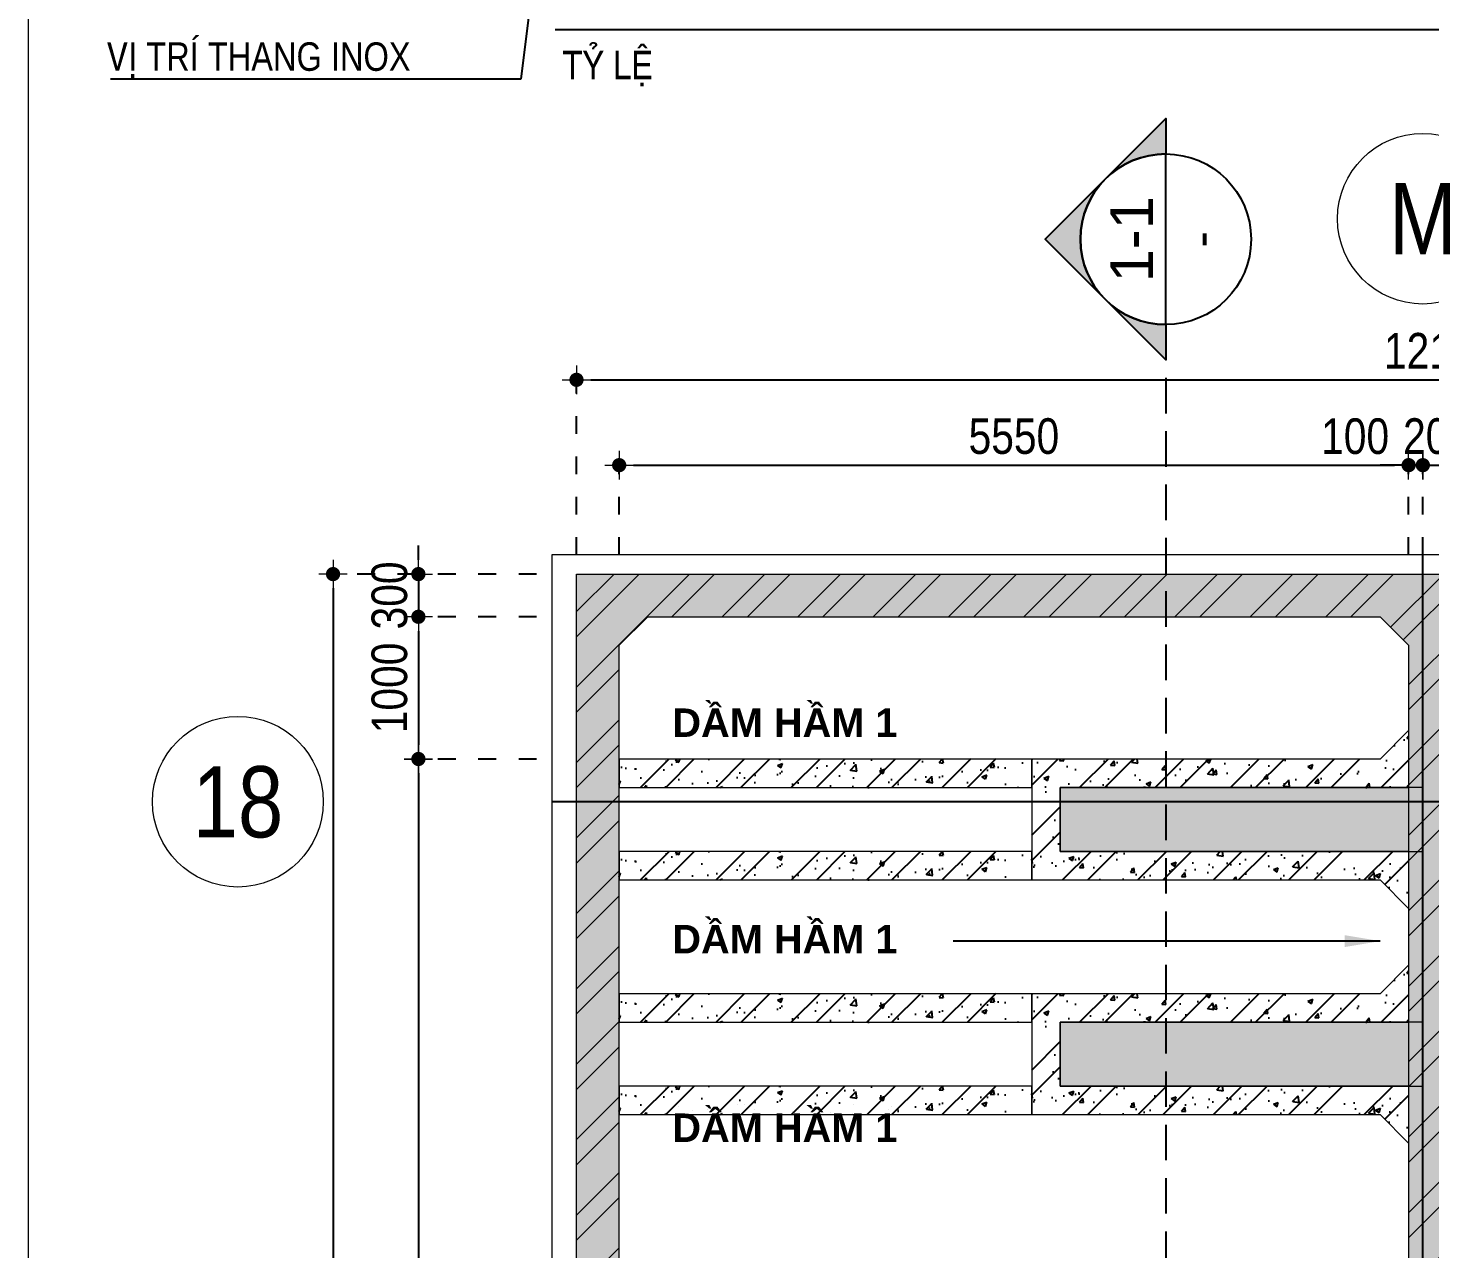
# Model space of a CAD drawing. Header units: millimetres. Extents: x -3021235 to -2791292, y 574414 to 656108.
# Drawn here: x -3021235 to -3011379, y 603729 to 612313 of the extents above; entities that cross this region are included whole.
import ezdxf
from ezdxf.enums import TextEntityAlignment as Align
from ezdxf.xclip import XClip

# ---------------------------------------------------------------- set-up
doc = ezdxf.new("R2010")
doc.units = ezdxf.units.MM
doc.header["$LTSCALE"] = 100
doc.header["$MEASUREMENT"] = 0
for name, pattern in [('A14-Chi Tiet Be Nuoc SH+PCCC$0$$0$HIDDEN', [0.375, 0.25, -0.125]), ('A8-Chi tiet ramp doc$0$Grid Level$0$Center101', [13, 10, -1, 1, -1]), ('CHG_XX_Luoi truc$0$MB_Luoi truc$0$Center101', [13, 10, -1, 1, -1]), ('HIDDEN5', [2.8375, 1.25, -1.5875])]:
    doc.linetypes.add(name, pattern=pattern)
doc.layers.get('0').update_dxf_attribs({"lineweight": 9})
doc.layers.get('Defpoints').update_dxf_attribs({"color": 254, "lineweight": 0})
for name, color, linetype, lineweight in [("'S_General_Dim_1", 1, 'Continuous', 18), ('CHG_XX_Cot_Ham 1$0$Ap0302_PC', 150, 'Continuous', 9), ('CHG_XX_Cot_Ham 1$0$Ap0302_PC @ 1', 150, 'Continuous', 9), ('CHG_XX_Cot_Ham 1$0$Ap0302_PC @ 150', 150, 'Continuous', 9), ('CHG_XX_Cot_Ham 1$0$Ap0311_H', 8, 'Continuous', 15), ('CHG_XX_Cot_Ham 1$0$NS-DuongBao', 3, 'Continuous', 18), ('CHG_XX_Cot_Ham 1$0$Start hatch', 8, 'Continuous', 25), ('CHG_XX_Cot_Ham 2$0$NS-Pier-H2', 150, 'Continuous', 13), ('CHG_XX_Damsan_Ham 1$0$DGIONG', 4, 'Continuous', 13), ('CHG_XX_Damsan_Ham 1$0$Start hatch', 8, 'Continuous', 25), ('CHG_XX_Damsan_Ham 1$0$Start net bao', 3, 'Continuous', 18), ('CHG_XX_Damsan_Ham 2$0$CHG_XX_Damsan_Ham 2$0$DBAO', 3, 'Continuous', 13), ('CHG_XX_Damsan_Ham 2$0$CHG_XX_Damsan_Ham 2$0$mach ngung thi cong', 6, 'Continuous', 13), ('CHG_XX_Damsan_Ham 2$0$HATCH', 154, 'Continuous', 9), ('S_Concrete_Cont_2 Normal', 2, 'Continuous', 13)]:
    doc.layers.add(name, color=color, linetype=linetype, lineweight=lineweight)
for name, color, linetype in [('A14-Chi Tiet Be Nuoc SH+PCCC$0$CHI TIET RAMP DOC$0$Title Line', 24, 'Continuous'), ('A14-Chi Tiet Be Nuoc SH+PCCC$0$CHI TIET RAMP DOC$0$Title Text', 1, 'Continuous'), ('A14-Chi Tiet Be Nuoc SH+PCCC$0$Ghi chu ban ve', 3, 'Continuous'), ('A14-Chi Tiet Be Nuoc SH+PCCC$0$Ky hieu Truc', 1, 'Continuous'), ('A8-Chi tiet ramp doc$0$Grid Level$0$Podium Grid Line', 251, 'A8-Chi tiet ramp doc$0$Grid Level$0$Center101'), ('CHG_XX_Cot_Ham 1$0$mb_cot tang 1-3$0$Concrete Line', 6, 'Continuous'), ('CHG_XX_Luoi truc$0$Grid', 34, 'Continuous'), ('CHG_XX_Luoi truc$0$Grid Line', 251, 'CHG_XX_Luoi truc$0$MB_Luoi truc$0$Center101')]:
    doc.layers.add(name, color=color, linetype=linetype)
doc.styles.add('A14-Chi Tiet Be Nuoc SH+PCCC$0$$0$Title Block Bold', font='VHELVEB_0.TTF')
doc.styles.add('A14-Chi Tiet Be Nuoc SH+PCCC$0$CHI TIET RAMP DOC$0$VNI-HelveC', font='VHELVCN_0.TTF')
doc.styles.add('A14-Chi Tiet Be Nuoc SH+PCCC$0$Grid Line 200$0$VNI-HelveCB', font='VHELVCB_0.TTF')
doc.styles.add('A14-Chi Tiet Be Nuoc SH+PCCC$0$VNI-HelveC', font='VHELVCN_0.TTF')
doc.styles.add('ARIAL', font='ARIALN.TTF')
doc.styles.add('ArialB', font='arialbd.ttf')
doc.styles.add('CHG_XX_Luoi truc$0$MB_Luoi truc$0$Grid A-F$0$VNI-HelveCB', font='VHELVCB_0.TTF')
doc.dimstyles.new('RHE_100', dxfattribs={"dimscale": 100, "dimtxt": 2.5, "dimasz": 1, "dimexe": 0, "dimexo": 0, "dimgap": 0.75, "dimtad": 1, "dimdec": 0, "dimrnd": 10, "dimzin": 9, "dimdsep": 46, "dimtxsty": 'ARIAL', "dimblk1": 'DIMDOT', "dimblk2": 'DIMDOT', "dimsah": 1, "dimcen": 2, "dimdle": 3, "dimclre": 8, "dimclrt": 2, "dimadec": 0, "dimazin": 0, "dimtfac": 1, "dimtdec": 0, "dimtix": 1, "dimtmove": 2, "dimatfit": 3, "dimldrblk": 'DIMPIJL', "dimfxl": 1, "dimtvp": 1.8, "dimtolj": 1, "dimtzin": 0, "dimarcsym": 0})
pattern_1 = [(45, (-2213769.43, 588216.8), (-265.165043, 265.165043), []), (45, (-2213592.66, 588216.8), (-265.165043, 265.165043), [])]
pattern_2 = [(50, (0, 0), (358.6301, -31.3761), [37.5, -412.5]), (355, (0, 0), (-69.3757, 376.0961), [30, -330]), (100.45144, (29.9, -2.6), (289.2544, 344.72), [31.8701, -350.571]), (46.1842, (0, 100), (533.6207, -82.7596), [56.25, -618.75]), (96.63564, (44.47, 93.1), (467.331, 487.0593), [47.8052, -525.857]), (351.18416, (0, 100), (467.331, 487.0593), [45, -495]), (21, (50, 75), (298.4535, -201.30945), [37.5, -412.5]), (326, (50, 75), (121.6577, 362.575), [30, -330]), (71.45144, (74.87, 58.22), (420.1112, 161.2656), [31.8701, -350.571]), (37.5, (0, 0), (6.07993, 166.44693), [0, -326, 0, -335, 0, -331.25]), (7.5, (0, 0), (131.53477, 197.20586), [0, -191, 0, -318.5, 0, -126.25]), (327.5, (-111.5, 0), (266.91122, -11.27744), [0, -125, 0, -390, 0, -517.5]), (317.5, (-161.5, 0), (291.5931, 50.0525), [0, -162.5, 0, -259, 0, -367.5])]

# ---------------------------------------------------------------- blocks, each defined once
blk = doc.blocks.new('*U1206')
at = {"layer": 'CHG_XX_Luoi truc$0$Grid Line'}
blk.add_line((0, 0), (0, 608), dxfattribs=at)
at = {"layer": 'CHG_XX_Luoi truc$0$Grid', "lineweight": -2, "style": 'CHG_XX_Luoi truc$0$MB_Luoi truc$0$Grid A-F$0$VNI-HelveCB'}
for tag, p in [('GRIDSUB', (0, 617)), ('GRID', (0, -9))]:
    blk.add_attdef(tag, text='', height=5, dxfattribs=at).set_placement(p, align=Align.MIDDLE)
blk = doc.blocks.new('*U1208')
at = {"layer": 'CHG_XX_Luoi truc$0$Grid Line'}
blk.add_line((0, 0), (0, 438), dxfattribs=at)
at = {"layer": 'CHG_XX_Luoi truc$0$Grid', "lineweight": -2, "style": 'CHG_XX_Luoi truc$0$MB_Luoi truc$0$Grid A-F$0$VNI-HelveCB'}
for tag, p in [('GRIDSUB', (0, 447)), ('GRID', (0, -9))]:
    blk.add_attdef(tag, text='', height=5, dxfattribs=at).set_placement(p, align=Align.MIDDLE)
blk = doc.blocks.new('CHG_XX_Luoi truc')
at = {"layer": 'CHG_XX_Luoi truc$0$Grid', "xscale": 300, "yscale": 300, "zscale": 300}
blk.add_blockref('*U1206', (99550, -12747.2), dxfattribs=at)
at = {"layer": 'CHG_XX_Luoi truc$0$Grid', "xscale": 300.0000000000013, "yscale": 300.0000000000013, "zscale": 300.0000000000013, "rotation": 90}
for p in [(110702.9, 97650), (110702.9, 12250)]:
    blk.add_blockref('*U1208', p, dxfattribs=at)
blk = doc.blocks.new('CHG_XX_Cot_Ham 2')
at = {"layer": 'CHG_XX_Cot_Ham 2$0$NS-Pier-H2'}
h = blk.add_hatch(color=256, dxfattribs=at)
h.dxf.hatch_style = 1
h.paths.add_polyline_path([(99639.2, 163400), (-10900, 163400), (-10900, 85450), (-300, 85450), (-300, 84050), (32350, 84050), (32350, -9000), (103575.5, -9000), (106050, -6022), (106050, 158254.3)])
h.paths.add_polyline_path([(99533.7, 163100), (105750, 158110.4), (105750, 90450), (105650, 90450), (105750, 90450), (105750, 13850), (105750, 13722.3), (105750, -5913.6), (103434.7, -8700), (93599.8, -8700), (93299.8, -8700), (32650, -8700), (32650, 84350), (0, 84350), (0, 85750), (-10600, 85750), (-10600, 163100), (93600, 163100)], flags=16)
blk.add_blockref('CHG_XX_Luoi truc', (0, 0), dxfattribs=at)
blk = doc.blocks.new('CHG_XX_Damsan_Ham 2', base_point=(3089255.9, -609981))
at = {"layer": 'CHG_XX_Damsan_Ham 2$0$CHG_XX_Damsan_Ham 2$0$mach ngung thi cong'}
blk.add_lwpolyline([(23700, 90147.8), (-100, 90150), (-100, 153400), (99650, 153400), (99650, 71950), (75851.5, 71950), (75851.5, 88800), (75851.5, 88800), (75851.5, 129600), (23700, 129600)], close=True, dxfattribs=at)
at = {"layer": 'CHG_XX_Damsan_Ham 2$0$CHG_XX_Damsan_Ham 2$0$DBAO'}
blk.add_blockref('CHG_XX_Cot_Ham 2', (0, 0), dxfattribs=at)
at = {"layer": 'CHG_XX_Damsan_Ham 2$0$HATCH'}
blk.add_blockref('CHG_XX_Cot_Ham 2', (0, 0), dxfattribs=at)
blk = doc.blocks.new('*U1418')
at = {"layer": 'CHG_XX_Cot_Ham 1$0$Ap0302_PC @ 1'}
h = blk.add_hatch(color=256, dxfattribs=at)
h.dxf.hatch_style = 1
h.paths.add_polyline_path([(450, 0), (0, 0), (0, -2550), (450, -2550)])
at = {"layer": 'CHG_XX_Cot_Ham 1$0$Ap0302_PC @ 150'}
h = blk.add_hatch(color=256, dxfattribs=at)
h.dxf.hatch_style = 1
h.paths.add_polyline_path([(450, 0), (0, 0), (0, -2550), (450, -2550)])
blk = doc.blocks.new('CHG_XX_Cot_Ham 1$0$Block A_C450x2250')
at = {"layer": 'CHG_XX_Cot_Ham 1$0$Ap0302_PC'}
blk.add_lwpolyline([(450, -2550), (0, -2550), (0, 0), (450, 0)], close=True, dxfattribs=at)
blk.add_blockref('*U1418', (0, 0), dxfattribs=at)
blk = doc.blocks.new('CHG_XX_Cot_Ham 1')
at = {"layer": 'CHG_XX_Cot_Ham 1$0$Ap0311_H'}
h = blk.add_hatch(color=256, dxfattribs=at)
h.dxf.hatch_style = 1
h.paths.add_polyline_path([(99639.2, 163400), (-10900, 163400), (-10900, 85450), (-300, 85450), (-300, 84050), (32350, 84050), (32350, -9000), (103575.5, -9000), (106050, -6022), (106050, 158254.3)])
h.paths.add_polyline_path([(99533.7, 163100), (105750, 158110.4), (105750, 90450), (105650, 90450), (105650, 90450), (105750, 90450), (105750, 13850), (105750, 13825.9), (105750, -5913.6), (103434.7, -8700), (93600, -8700), (32650, -8700), (32650, 84350), (0, 84350), (0, 85750), (-10600, 85750), (-10600, 163100), (93600, 163100)], flags=16)
at = {"layer": 'CHG_XX_Cot_Ham 1$0$NS-DuongBao'}
h = blk.add_hatch(dxfattribs=at)
h.set_pattern_fill('ANSI32', color=256, scale=1000, style=0)
h.set_pattern_definition(pattern_1)
h.paths.add_polyline_path([(99450, -8200), (99250, -8400), (94099.8, -8400), (93899.8, -8200), (93899.8, 13349.8), (94100, 13550), (96700, 13550), (99250, 13550), (99450, 13350)], flags=16)
h.paths.add_polyline_path([(93599.8, 13850), (97000, 13850), (99550, 13850), (105750, 13850), (105750, -5913.6), (103434.7, -8700), (93599.8, -8700)])
h.paths.add_polyline_path([(99950, 13550), (105250, 13550), (105450, 13350), (105450, -5805.3), (103294, -8400), (99950, -8400), (99750, -8200), (99750, 13350)])
at = {"layer": 'CHG_XX_Cot_Ham 1$0$Start hatch'}
h = blk.add_hatch(dxfattribs=at)
h.set_pattern_fill('AR-CONC', color=256, scale=50)
h.set_pattern_definition(pattern_2)
h.paths.add_polyline_path([(99450, -8200), (99250, -8400), (94099.8, -8400), (93899.8, -8200), (93899.8, 13349.8), (94100, 13550), (96700, 13550), (99250, 13550), (99450, 13350)], flags=16)
h.paths.add_polyline_path([(93599.8, 13850), (97000, 13850), (99550, 13850), (105750, 13850), (105750, -5913.6), (103434.7, -8700), (93599.8, -8700)])
h.paths.add_polyline_path([(99950, 13550), (105250, 13550), (105450, 13350), (105450, -5805.3), (103294, -8400), (99950, -8400), (99750, -8200), (99750, 13350)])
h = blk.add_hatch(dxfattribs=at)
h.set_pattern_fill('AR-CONC', color=256, scale=50)
h.set_pattern_definition([(50, (-2213769.43, 588216.8), (358.63009, -31.376067), [37.5, -412.5]), (355, (-2213769.43, 588216.8), (-69.375667, 376.096067), [30, -330]), (100.451444, (-2213739.55, 588214.2), (289.254423, 344.719995), [31.870096, -350.571056]), (46.1842, (-2213769.43, 588316.8), (533.620665, -82.75964), [56.25, -618.75]), (96.635635, (-2213724.97, 588309.9), (467.33097, 487.0593), [47.80517, -525.85688]), (351.184164, (-2213769.43, 588316.8), (467.33097, 487.0593), [45, -495]), (21, (-2213719.43, 588291.8), (298.453526, -201.309445), [37.5, -412.5]), (326, (-2213719.43, 588291.8), (121.657666, 362.57502), [30, -330]), (71.451445, (-2213694.56, 588275.03), (420.11119, 161.265576), [31.870095, -350.571056]), (37.5, (-2213769.43, 588216.81), (6.079928, 166.446927), [0, -326, 0, -335, 0, -331.25]), (7.5, (-2213769.43, 588216.81), (131.534769, 197.205856), [0, -191, 0, -318.5, 0, -126.25]), (327.5, (-2213880.93, 588216.81), (266.911218, -11.277436), [0, -125, 0, -390, 0, -517.5]), (317.5, (-2213930.93, 588216.8), (291.593085, 50.052491), [0, -162.5, 0, -259, 0, -367.5])])
h.paths.add_polyline_path([(99450, 12750), (99250, 12550), (96800, 12550), (96800, 11700), (99250, 11700), (99450, 11500), (99450, 11900), (97000, 11900), (97000, 12350), (99450, 12350)])
h = blk.add_hatch(dxfattribs=at)
h.set_pattern_fill('ANSI32', color=256, scale=1000, style=0)
h.set_pattern_definition(pattern_1)
h.paths.add_polyline_path([(99450, 12750), (99250, 12550), (96800, 12550), (96800, 11700), (99250, 11700), (99450, 11500), (99450, 11900), (97000, 11900), (97000, 12350), (99450, 12350)])
h = blk.add_hatch(dxfattribs=at)
h.set_pattern_fill('AR-CONC', color=256, scale=50)
h.set_pattern_definition([(50, (-2213769.43, 586566.8), (358.63009, -31.376067), [37.5, -412.5]), (355, (-2213769.43, 586566.8), (-69.375667, 376.096067), [30, -330]), (100.451444, (-2213739.55, 586564.2), (289.254423, 344.719995), [31.870096, -350.571056]), (46.1842, (-2213769.43, 586666.8), (533.620665, -82.75964), [56.25, -618.75]), (96.635635, (-2213724.97, 586659.9), (467.33097, 487.0593), [47.80517, -525.85688]), (351.184164, (-2213769.43, 586666.8), (467.33097, 487.0593), [45, -495]), (21, (-2213719.43, 586641.8), (298.453526, -201.309445), [37.5, -412.5]), (326, (-2213719.43, 586641.8), (121.657666, 362.57502), [30, -330]), (71.451445, (-2213694.56, 586625.03), (420.11119, 161.265576), [31.870095, -350.571056]), (37.5, (-2213769.43, 586566.81), (6.079928, 166.446927), [0, -326, 0, -335, 0, -331.25]), (7.5, (-2213769.43, 586566.81), (131.534769, 197.205856), [0, -191, 0, -318.5, 0, -126.25]), (327.5, (-2213880.93, 586566.81), (266.911218, -11.277436), [0, -125, 0, -390, 0, -517.5]), (317.5, (-2213930.93, 586566.8), (291.593085, 50.052491), [0, -162.5, 0, -259, 0, -367.5])])
h.paths.add_polyline_path([(99450, 11100), (99250, 10900), (96800, 10900), (96800, 10050), (99250, 10050), (99450, 9850), (99450, 10250), (97000, 10250), (97000, 10700), (99450, 10700)])
h = blk.add_hatch(dxfattribs=at)
h.set_pattern_fill('ANSI32', color=256, scale=1000, style=0)
h.set_pattern_definition([(45, (-2213769.43, 586566.8), (-265.16504, 265.16504), []), (45, (-2213592.66, 586566.8), (-265.16504, 265.16504), [])])
h.paths.add_polyline_path([(99450, 11100), (99250, 10900), (96800, 10900), (96800, 10050), (99250, 10050), (99450, 9850), (99450, 10250), (97000, 10250), (97000, 10700), (99450, 10700)])
at = {"layer": 'CHG_XX_Cot_Ham 1$0$NS-DuongBao'}
for points in [[(93599.8, 13850), (97000, 13850), (97000, 13850), (99550, 13850), (99550, 13850), (105750, 13850), (105750, -5913.6), (103434.7, -8700), (93599.8, -8700), (93599.8, 13850)], [(99450, -8200), (99250, -8400), (94099.8, -8400), (93899.8, -8200), (93899.8, 13349.8), (94100, 13550), (96700, 13550), (96700, 13550), (99250, 13550), (99450, 13350), (99450, -8200)], [(99450, 12750), (99250, 12550), (96800, 12550), (96800, 11700), (99250, 11700), (99450, 11500)], [(99450, 11100), (99250, 10900), (96800, 10900), (96800, 10050), (99250, 10050), (99450, 9850)]]:
    blk.add_lwpolyline(points, dxfattribs=at)
for points in [[(97000, 12350), (99450, 12350), (99450, 11900), (97000, 11900)], [(97000, 10700), (99450, 10700), (99450, 10250), (97000, 10250)]]:
    blk.add_lwpolyline(points, close=True, dxfattribs=at)
at = {"layer": 'CHG_XX_Cot_Ham 1$0$Ap0302_PC', "xscale": -1, "rotation": 90}
for p in [(97000, 12350), (97000, 10700), (97000, 10700)]:
    blk.add_blockref('CHG_XX_Cot_Ham 1$0$Block A_C450x2250', p, dxfattribs=at)
at = {"layer": 'CHG_XX_Cot_Ham 1$0$mb_cot tang 1-3$0$Concrete Line'}
blk.add_blockref('CHG_XX_Luoi truc', (0, 0), dxfattribs=at)
blk = doc.blocks.new('CHG_XX_Damsan_Ham 1', base_point=(3089255.9, -609981))
at = {"layer": 'CHG_XX_Damsan_Ham 1$0$Start hatch'}
h = blk.add_hatch(dxfattribs=at)
h.set_pattern_fill('ANSI32', color=256, scale=1000, style=0)
h.set_pattern_definition([(45, (-95.23, -467.88), (-265.165, 265.165), []), (45, (81.55, -467.88), (-265.165, 265.165), [])])
h.paths.add_polyline_path([(93899.8, 12350), (96705.6, 12352.8), (96705.6, 12552.8), (93899.8, 12550)])
h = blk.add_hatch(dxfattribs=at)
h.set_pattern_fill('AR-CONC', color=256, scale=50)
h.set_pattern_definition(pattern_2)
h.paths.add_polyline_path([(93899.8, 12350), (96800.8, 12350), (96800.8, 12550), (93899.8, 12550)])
h = blk.add_hatch(dxfattribs=at)
h.set_pattern_fill('ANSI32', color=256, scale=1000, style=0)
h.set_pattern_definition([(45, (-95.23, -1117.88), (-265.165, 265.165), []), (45, (81.55, -1117.88), (-265.165, 265.165), [])])
h.paths.add_polyline_path([(93899.8, 11700), (96705.6, 11702.8), (96705.6, 11902.8), (93899.8, 11900)])
h = blk.add_hatch(dxfattribs=at)
h.set_pattern_fill('AR-CONC', color=256, scale=50)
h.set_pattern_definition([(50, (-4e-11, -650), (358.6301, -31.3761), [37.5, -412.5]), (355, (-4e-11, -650), (-69.3757, 376.096), [30, -330]), (100.45144, (29.9, -652.6), (289.2544, 344.72), [31.8701, -350.571]), (46.1842, (-4e-11, -550), (533.6207, -82.7596), [56.25, -618.75]), (96.63564, (44.47, -556.9), (467.331, 487.0593), [47.8052, -525.857]), (351.18416, (-4e-11, -550), (467.331, 487.0593), [45, -495]), (21, (50, -575), (298.4535, -201.30945), [37.5, -412.5]), (326, (50, -575), (121.6577, 362.575), [30, -330]), (71.45144, (74.87, -591.78), (420.1112, 161.2656), [31.8701, -350.571]), (37.5, (-4e-11, -650), (6.07993, 166.44693), [0, -326, 0, -335, 0, -331.25]), (7.5, (-4e-11, -650), (131.53477, 197.20586), [0, -191, 0, -318.5, 0, -126.25]), (327.5, (-111.5, -650), (266.91122, -11.27744), [0, -125, 0, -390, 0, -517.5]), (317.5, (-161.5, -650), (291.5931, 50.0525), [0, -162.5, 0, -259, 0, -367.5])])
h.paths.add_polyline_path([(93899.8, 11700), (96800.8, 11700), (96800.8, 11900), (93899.8, 11900)])
h = blk.add_hatch(dxfattribs=at)
h.set_pattern_fill('ANSI32', color=256, scale=1000, style=0)
h.set_pattern_definition([(45, (-95.23, -2117.88), (-265.165, 265.165), []), (45, (81.55, -2117.88), (-265.165, 265.165), [])])
h.paths.add_polyline_path([(93899.8, 10700), (96705.6, 10702.8), (96705.6, 10902.8), (93899.8, 10900)])
h = blk.add_hatch(dxfattribs=at)
h.set_pattern_fill('AR-CONC', color=256, scale=50)
h.set_pattern_definition([(50, (0, -1650), (358.6301, -31.3761), [37.5, -412.5]), (355, (0, -1650), (-69.3757, 376.096), [30, -330]), (100.45144, (29.9, -1652.6), (289.2544, 344.72), [31.8701, -350.571]), (46.1842, (0, -1550), (533.6207, -82.7596), [56.25, -618.75]), (96.63564, (44.47, -1556.9), (467.331, 487.0593), [47.8052, -525.857]), (351.18416, (0, -1550), (467.331, 487.0593), [45, -495]), (21, (50, -1575), (298.4535, -201.30945), [37.5, -412.5]), (326, (50, -1575), (121.6577, 362.575), [30, -330]), (71.45144, (74.87, -1591.78), (420.1112, 161.2656), [31.8701, -350.571]), (37.5, (0, -1650), (6.07993, 166.44693), [0, -326, 0, -335, 0, -331.25]), (7.5, (0, -1650), (131.53477, 197.20586), [0, -191, 0, -318.5, 0, -126.25]), (327.5, (-111.5, -1650), (266.91122, -11.27744), [0, -125, 0, -390, 0, -517.5]), (317.5, (-161.5, -1650), (291.5931, 50.0525), [0, -162.5, 0, -259, 0, -367.5])])
h.paths.add_polyline_path([(93899.8, 10700), (96800.8, 10700), (96800.8, 10900), (93899.8, 10900)])
h = blk.add_hatch(dxfattribs=at)
h.set_pattern_fill('ANSI32', color=256, scale=1000, style=0)
h.set_pattern_definition([(45, (-95.23, -2767.88), (-265.165, 265.165), []), (45, (81.55, -2767.88), (-265.165, 265.165), [])])
h.paths.add_polyline_path([(93899.8, 10050), (96705.6, 10052.8), (96705.6, 10252.8), (93899.8, 10250)])
h = blk.add_hatch(dxfattribs=at)
h.set_pattern_fill('AR-CONC', color=256, scale=50)
h.set_pattern_definition([(50, (-4e-11, -2300), (358.6301, -31.3761), [37.5, -412.5]), (355, (-4e-11, -2300), (-69.3757, 376.096), [30, -330]), (100.45144, (29.9, -2302.6), (289.2544, 344.72), [31.8701, -350.571]), (46.1842, (-4e-11, -2200), (533.6207, -82.7596), [56.25, -618.75]), (96.63564, (44.47, -2206.9), (467.331, 487.0593), [47.8052, -525.857]), (351.18416, (-4e-11, -2200), (467.331, 487.0593), [45, -495]), (21, (50, -2225), (298.4535, -201.30945), [37.5, -412.5]), (326, (50, -2225), (121.6577, 362.575), [30, -330]), (71.45144, (74.87, -2241.78), (420.1112, 161.2656), [31.8701, -350.571]), (37.5, (-4e-11, -2300), (6.07993, 166.44693), [0, -326, 0, -335, 0, -331.25]), (7.5, (-4e-11, -2300), (131.53477, 197.20586), [0, -191, 0, -318.5, 0, -126.25]), (327.5, (-111.5, -2300), (266.91122, -11.27744), [0, -125, 0, -390, 0, -517.5]), (317.5, (-161.5, -2300), (291.5931, 50.0525), [0, -162.5, 0, -259, 0, -367.5])])
h.paths.add_polyline_path([(93899.8, 10050), (96800.8, 10050), (96800.8, 10250), (93899.8, 10250)])
at = {"layer": 'CHG_XX_Damsan_Ham 1$0$Start net bao', "color": 1}
for points in [[(93899.8, 12350), (96800.8, 12350), (96800.8, 12550), (93899.8, 12550)], [(93899.8, 11700), (96800.8, 11700), (96800.8, 11900), (93899.8, 11900)], [(93899.8, 10700), (96800.8, 10700), (96800.8, 10900), (93899.8, 10900)], [(93899.8, 10050), (96800.8, 10050), (96800.8, 10250), (93899.8, 10250)]]:
    blk.add_lwpolyline(points, close=True, dxfattribs=at)
at = {"layer": 'CHG_XX_Damsan_Ham 1$0$DGIONG'}
blk.add_blockref('CHG_XX_Cot_Ham 1', (0, 0), dxfattribs=at)
blk = doc.blocks.new('DIMDOT')
for p, q in [((0, -1), (0, 1)), ((1, 0), (-1, 0))]:
    blk.add_line(p, q)
at = {"const_width": 0.5}
blk.add_lwpolyline([(-0.25, 0, 1), (0.25, 0, 1)], format="xyb", close=True, dxfattribs=at)
blk = doc.blocks.new('DIMPIJL')
at = {"linetype": 'ByBlock'}
blk.add_solid([(-2.5, 0.417), (-2.5, -0.417), (0, 0)], dxfattribs=at)
blk = doc.blocks.new('*U117')
h = blk.add_hatch(color=256)
edge = h.paths.add_edge_path()
edge.add_line((-600, 0), (-848.5, 0))
edge.add_line((-848.5, 0), (0, 848.5))
edge.add_line((0, 848.5), (848.5, 0))
edge.add_line((848.5, 0), (600, 0))
edge.add_arc((0, 0), 600, 360, 540)
at = {"linetype": 'A14-Chi Tiet Be Nuoc SH+PCCC$0$$0$HIDDEN', "ltscale": 10}
blk.add_line((-600, 0), (-25494.6, 0), dxfattribs=at)
blk.add_line((-600, 0), (600, 0))
blk.add_lwpolyline([(-600, 0), (-848.5, 0), (0, 848.5), (848.5, 0), (600, 0, 1)], format="xyb", close=True)
blk.add_circle((0, 0), 600)
at = {"style": 'A14-Chi Tiet Be Nuoc SH+PCCC$0$$0$Title Block Bold', "flags": 8}
blk.add_attdef('VIEWNUMBER', text='', height=300, dxfattribs=at).set_placement((0, 0), align=Align.BOTTOM_CENTER)
blk.add_attdef('DRAWINGREFERENCE', text='', height=250, dxfattribs=at).set_placement((0, -120), align=Align.TOP_CENTER)
blk = doc.blocks.new('GR')
at = {"layer": 'A14-Chi Tiet Be Nuoc SH+PCCC$0$Ky hieu Truc', "lineweight": -2}
for centre in [(-4025.5, 25348.9), (-12356.8, 21250), (-12356.8, 8999.6)]:
    blk.add_circle(centre, 600, dxfattribs=at)
at = {"layer": 'A14-Chi Tiet Be Nuoc SH+PCCC$0$Ky hieu Truc', "color": 3, "style": 'A14-Chi Tiet Be Nuoc SH+PCCC$0$Grid Line 200$0$VNI-HelveCB'}
for s, p in [('M', (-4025.5, 25348.9)), ('18', (-12356.2, 21249.3)), ('19', (-12356.2, 8998.9))]:
    blk.add_text(s, height=500, dxfattribs=at).set_placement(p, align=Align.MIDDLE)
blk = doc.blocks.new('*D281')
at = {"layer": "'S_General_Dim_1", "color": 0, "lineweight": -2, "transparency": 16777216}
for p, q in [((-3018490.4, 608574), (-3018490.4, 608674)), ((-3018490.4, 608474), (-3018490.4, 608174)), ((-3018490.4, 608074), (-3018490.4, 607974))]:
    blk.add_line(p, q, dxfattribs=at)
at = {"layer": "'S_General_Dim_1", "color": 8, "linetype": 'HIDDEN5', "lineweight": -2, "transparency": 16777216}
for p, q in [((-3017660.4, 608474), (-3018490.4, 608474)), ((-3017660.4, 608174), (-3018490.4, 608174))]:
    blk.add_line(p, q, dxfattribs=at)
at = {"layer": 'Defpoints', "color": 0, "transparency": 16777216}
for p in [(-3017660.4, 608474), (-3018490.4, 608174), (-3017660.4, 608174)]:
    blk.add_point(p, dxfattribs=at)
at = {"layer": "'S_General_Dim_1", "color": 0, "lineweight": -2, "transparency": 16777216, "xscale": 100, "yscale": 100, "zscale": 100}
for p, rotation in [((-3018490.4, 608474), 270), ((-3018490.4, 608174), 90)]:
    blk.add_blockref('DIMDOT', p, dxfattribs=dict(at, rotation=rotation))
at = {"layer": "'S_General_Dim_1", "color": 2, "transparency": 16777216, "insert": (-3018693.1, 608324), "char_height": 250, "attachment_point": 5, "rotation": 90, "style": 'ARIAL'}
blk.add_mtext('\\A1;300', dxfattribs=at)
blk = doc.blocks.new('*D282')
at = {"layer": "'S_General_Dim_1", "color": 8, "linetype": 'HIDDEN5', "lineweight": -2, "transparency": 16777216}
for p, q in [((-3017660.4, 608174), (-3018490.4, 608174)), ((-3017660.4, 607174), (-3018490.4, 607174))]:
    blk.add_line(p, q, dxfattribs=at)
at = {"layer": "'S_General_Dim_1", "color": 0, "lineweight": -2, "transparency": 16777216}
blk.add_line((-3018490.4, 608074), (-3018490.4, 607274), dxfattribs=at)
at = {"layer": 'Defpoints', "color": 0, "transparency": 16777216}
for p in [(-3017660.4, 608174), (-3018490.4, 607174), (-3017660.4, 607174)]:
    blk.add_point(p, dxfattribs=at)
at = {"layer": "'S_General_Dim_1", "color": 0, "lineweight": -2, "transparency": 16777216, "xscale": 100, "yscale": 100, "zscale": 100}
for p, rotation in [((-3018490.4, 608174), 90), ((-3018490.4, 607174), 270)]:
    blk.add_blockref('DIMDOT', p, dxfattribs=dict(at, rotation=rotation))
at = {"layer": "'S_General_Dim_1", "color": 2, "transparency": 16777216, "insert": (-3018693.1, 607674), "char_height": 250, "attachment_point": 5, "rotation": 90, "style": 'ARIAL'}
blk.add_mtext('\\A1;1000', dxfattribs=at)
blk = doc.blocks.new('*D283')
at = {"layer": "'S_General_Dim_1", "color": 8, "linetype": 'HIDDEN5', "lineweight": -2, "transparency": 16777216}
for p, q in [((-3017660.4, 607174), (-3018490.4, 607174)), ((-3017660.4, 594623.6), (-3018490.4, 594623.6))]:
    blk.add_line(p, q, dxfattribs=at)
at = {"layer": "'S_General_Dim_1", "color": 0, "lineweight": -2, "transparency": 16777216}
blk.add_line((-3018490.4, 607074), (-3018490.4, 594723.6), dxfattribs=at)
at = {"layer": 'Defpoints', "color": 0, "transparency": 16777216}
for p in [(-3017660.4, 607174), (-3018490.4, 594623.6), (-3017660.4, 594623.6)]:
    blk.add_point(p, dxfattribs=at)
at = {"layer": "'S_General_Dim_1", "color": 0, "lineweight": -2, "transparency": 16777216, "xscale": 100, "yscale": 100, "zscale": 100}
for p, rotation in [((-3018490.4, 607174), 90), ((-3018490.4, 594623.6), 270)]:
    blk.add_blockref('DIMDOT', p, dxfattribs=dict(at, rotation=rotation))
at = {"layer": "'S_General_Dim_1", "color": 2, "transparency": 16777216, "insert": (-3018693.1, 600898.8), "char_height": 250, "attachment_point": 5, "rotation": 90, "style": 'ARIAL'}
blk.add_mtext('\\A1;12550', dxfattribs=at)
blk = doc.blocks.new('*D289')
at = {"layer": "'S_General_Dim_1", "color": 8, "linetype": 'HIDDEN5', "lineweight": -2, "transparency": 16777216}
for p, q in [((-3017660.4, 608474), (-3019090.4, 608474)), ((-3017660.4, 585924), (-3019090.4, 585924))]:
    blk.add_line(p, q, dxfattribs=at)
at = {"layer": "'S_General_Dim_1", "color": 0, "lineweight": -2, "transparency": 16777216}
blk.add_line((-3019090.4, 608374), (-3019090.4, 586024), dxfattribs=at)
at = {"layer": 'Defpoints', "color": 0, "transparency": 16777216}
for p in [(-3017660.4, 608474), (-3019090.4, 585924), (-3017660.4, 585924)]:
    blk.add_point(p, dxfattribs=at)
at = {"layer": "'S_General_Dim_1", "color": 0, "lineweight": -2, "transparency": 16777216, "xscale": 100, "yscale": 100, "zscale": 100}
for p, rotation in [((-3019090.4, 608474), 90), ((-3019090.4, 585924), 270)]:
    blk.add_blockref('DIMDOT', p, dxfattribs=dict(at, rotation=rotation))
at = {"layer": "'S_General_Dim_1", "color": 2, "transparency": 16777216, "insert": (-3019293.1, 597199), "char_height": 250, "attachment_point": 5, "rotation": 90, "style": 'ARIAL'}
blk.add_mtext('\\A1;22550', dxfattribs=at)
blk = doc.blocks.new('*D290')
at = {"layer": "'S_General_Dim_1", "color": 8, "linetype": 'HIDDEN5', "lineweight": -2, "transparency": 16777216}
for p, q in [((-3017078.8, 608608.4), (-3017078.8, 609240)), ((-3011528.5, 608608.4), (-3011528.5, 609240))]:
    blk.add_line(p, q, dxfattribs=at)
at = {"layer": "'S_General_Dim_1", "color": 0, "lineweight": -2, "transparency": 16777216}
blk.add_line((-3016978.8, 609240), (-3011628.5, 609240), dxfattribs=at)
at = {"layer": 'Defpoints', "color": 0, "transparency": 16777216}
for p in [(-3011528.5, 609240), (-3017078.8, 608608.4), (-3011528.5, 608608.4)]:
    blk.add_point(p, dxfattribs=at)
at = {"layer": "'S_General_Dim_1", "color": 0, "lineweight": -2, "transparency": 16777216, "xscale": 100, "yscale": 100, "zscale": 100, "rotation": 180}
blk.add_blockref('DIMDOT', (-3017078.8, 609240), dxfattribs=at)
at = {"layer": "'S_General_Dim_1", "color": 0, "lineweight": -2, "transparency": 16777216, "xscale": 100, "yscale": 100, "zscale": 100}
blk.add_blockref('DIMDOT', (-3011528.5, 609240), dxfattribs=at)
at = {"layer": "'S_General_Dim_1", "color": 2, "transparency": 16777216, "insert": (-3014303.7, 609442.6), "char_height": 250, "attachment_point": 5, "style": 'ARIAL'}
blk.add_mtext('\\A1;5550', dxfattribs=at)
blk = doc.blocks.new('*D291')
at = {"layer": "'S_General_Dim_1", "color": 0, "lineweight": -2, "transparency": 16777216}
for p, q in [((-3011628.5, 609240), (-3011728.5, 609240)), ((-3011528.5, 609240), (-3011428.5, 609240)), ((-3011328.5, 609240), (-3011228.5, 609240))]:
    blk.add_line(p, q, dxfattribs=at)
at = {"layer": "'S_General_Dim_1", "color": 8, "linetype": 'HIDDEN5', "lineweight": -2, "transparency": 16777216}
for p, q in [((-3011528.5, 608608.4), (-3011528.5, 609240)), ((-3011428.5, 608608.4), (-3011428.5, 609240))]:
    blk.add_line(p, q, dxfattribs=at)
at = {"layer": 'Defpoints', "color": 0, "transparency": 16777216}
for p in [(-3011428.5, 609240), (-3011528.5, 608608.4), (-3011428.5, 608608.4)]:
    blk.add_point(p, dxfattribs=at)
at = {"layer": "'S_General_Dim_1", "color": 0, "lineweight": -2, "transparency": 16777216, "xscale": 100, "yscale": 100, "zscale": 100}
blk.add_blockref('DIMDOT', (-3011528.5, 609240), dxfattribs=at)
at = {"layer": "'S_General_Dim_1", "color": 0, "lineweight": -2, "transparency": 16777216, "xscale": 100, "yscale": 100, "zscale": 100, "rotation": 180}
blk.add_blockref('DIMDOT', (-3011428.5, 609240), dxfattribs=at)
at = {"layer": "'S_General_Dim_1", "color": 2, "transparency": 16777216, "insert": (-3011904.6, 609442.1), "char_height": 250, "attachment_point": 5, "style": 'ARIAL'}
blk.add_mtext('\\A1;100', dxfattribs=at)
blk = doc.blocks.new('*D292')
at = {"layer": "'S_General_Dim_1", "color": 0, "lineweight": -2, "transparency": 16777216}
for p, q in [((-3011528.5, 609240), (-3011628.5, 609240)), ((-3011428.5, 609240), (-3011228.5, 609240)), ((-3011128.5, 609240), (-3011028.5, 609240))]:
    blk.add_line(p, q, dxfattribs=at)
at = {"layer": "'S_General_Dim_1", "color": 8, "linetype": 'HIDDEN5', "lineweight": -2, "transparency": 16777216}
for p, q in [((-3011428.5, 608608.4), (-3011428.5, 609240)), ((-3011228.5, 608608.4), (-3011228.5, 609240))]:
    blk.add_line(p, q, dxfattribs=at)
at = {"layer": 'Defpoints', "color": 0, "transparency": 16777216}
for p in [(-3011228.5, 609240), (-3011428.5, 608608.4), (-3011228.5, 608608.4)]:
    blk.add_point(p, dxfattribs=at)
at = {"layer": "'S_General_Dim_1", "color": 0, "lineweight": -2, "transparency": 16777216, "xscale": 100, "yscale": 100, "zscale": 100}
blk.add_blockref('DIMDOT', (-3011428.5, 609240), dxfattribs=at)
at = {"layer": "'S_General_Dim_1", "color": 0, "lineweight": -2, "transparency": 16777216, "xscale": 100, "yscale": 100, "zscale": 100, "rotation": 180}
blk.add_blockref('DIMDOT', (-3011228.5, 609240), dxfattribs=at)
at = {"layer": "'S_General_Dim_1", "color": 2, "transparency": 16777216, "insert": (-3011328.5, 609442.6), "char_height": 250, "attachment_point": 5, "style": 'ARIAL'}
blk.add_mtext('\\A1;200', dxfattribs=at)
blk = doc.blocks.new('*D286')
at = {"layer": "'S_General_Dim_1", "color": 8, "linetype": 'HIDDEN5', "lineweight": -2, "transparency": 16777216}
for p, q in [((-3017378.8, 608608.4), (-3017378.8, 609840)), ((-3005228.5, 608608.4), (-3005228.5, 609840))]:
    blk.add_line(p, q, dxfattribs=at)
at = {"layer": "'S_General_Dim_1", "color": 0, "lineweight": -2, "transparency": 16777216}
blk.add_line((-3017278.8, 609840), (-3005328.5, 609840), dxfattribs=at)
at = {"layer": 'Defpoints', "color": 0, "transparency": 16777216}
for p in [(-3005228.5, 609840), (-3017378.8, 608608.4), (-3005228.5, 608608.4)]:
    blk.add_point(p, dxfattribs=at)
at = {"layer": "'S_General_Dim_1", "color": 0, "lineweight": -2, "transparency": 16777216, "xscale": 100, "yscale": 100, "zscale": 100, "rotation": 180}
blk.add_blockref('DIMDOT', (-3017378.8, 609840), dxfattribs=at)
at = {"layer": "'S_General_Dim_1", "color": 0, "lineweight": -2, "transparency": 16777216, "xscale": 100, "yscale": 100, "zscale": 100}
blk.add_blockref('DIMDOT', (-3005228.5, 609840), dxfattribs=at)
at = {"layer": "'S_General_Dim_1", "color": 2, "transparency": 16777216, "insert": (-3011303.7, 610042.6), "char_height": 250, "attachment_point": 5, "style": 'ARIAL'}
blk.add_mtext('\\A1;12150', dxfattribs=at)

msp = doc.modelspace()

# ---------------------------------------------------------------- linework, layer by layer
at = {"layer": 'A14-Chi Tiet Be Nuoc SH+PCCC$0$CHI TIET RAMP DOC$0$Title Line', "linetype": 'ByBlock', "lineweight": -2}
msp.add_line((-3017529.4, 612303.3), (-3004009.6, 612303.3), dxfattribs=at)
at = {"layer": 'Defpoints'}
msp.add_lwpolyline([(-3021234.9, 583607.5), (-2954034.9, 583607.5), (-2954034.9, 639807.5), (-3021234.9, 639807.5)], close=True, dxfattribs=at)

# ---------------------------------------------------------------- block references
at = {"layer": 'A14-Chi Tiet Be Nuoc SH+PCCC$0$Ghi chu ban ve'}
ref = msp.add_blockref('*U117', (-3013236.1, 610828), dxfattribs=dict(at, rotation=90))
ref.add_attrib('VIEWNUMBER', '1-1', dxfattribs={"layer": '0', "height": 300, "rotation": 90, "style": 'A14-Chi Tiet Be Nuoc SH+PCCC$0$$0$Title Block Bold'}).set_placement((-3013236.1, 610828), align=Align.BOTTOM_CENTER)
ref.add_attrib('DRAWINGREFERENCE', '-', dxfattribs={"layer": '0', "height": 250, "rotation": 90, "style": 'A14-Chi Tiet Be Nuoc SH+PCCC$0$$0$Title Block Bold'}).set_placement((-3013116.1, 610828), align=Align.TOP_CENTER)
at = {"layer": 'A8-Chi tiet ramp doc$0$Grid Level$0$Podium Grid Line'}
ref = msp.add_blockref('CHG_XX_Damsan_Ham 1', (62941.5, -98770.6), dxfattribs=at)
XClip(ref).set_block_clipping_path([(93170.3433262068, 75208.4113567047), (106650.0424245549, 128471.1150953922)])
ref = msp.add_blockref('CHG_XX_Damsan_Ham 2', (45737.8, -98770.6), dxfattribs=at)
XClip(ref).set_block_clipping_path([(93137.2532517398, 75145.4415100714), (106717.2152070859, 128458.8479890045)])
ref = msp.add_blockref('CHG_XX_Damsan_Ham 2', (-21722.6, 12709.2), dxfattribs=at)
XClip(ref).set_block_clipping_path([(93412.9708876428, -9454.1800700831), (106584.8561394047, 13974.1043962822)])
at = {"layer": 'S_Concrete_Cont_2 Normal'}
msp.add_blockref('GR', (-3007403, 585624), dxfattribs=at)
ref = msp.add_blockref('CHG_XX_Damsan_Ham 1', (-21722.6, -15357), dxfattribs=at)
XClip(ref).set_block_clipping_path([(93425.958600299, -9473.0800148518), (106590.4373304178, 13984.4288523339)])

# ---------------------------------------------------------------- texts
at = {"layer": "'S_General_Dim_1"}
for s, style, p in [('VÒ TRÍ THANG INOX', 'A14-Chi Tiet Be Nuoc SH+PCCC$0$VNI-HelveC', (-3020683, 612012.5)), ('DẦM HẦM 1', 'ArialB', (-3016705.1, 607329.5)), ('DẦM HẦM 1', 'ArialB', (-3016705.1, 605807.4)), ('DẦM HẦM 1', 'ArialB', (-3016705.1, 604481.7))]:
    msp.add_text(s, height=200, dxfattribs=dict(at, style=style)).set_placement(p)
at = {"layer": 'A14-Chi Tiet Be Nuoc SH+PCCC$0$CHI TIET RAMP DOC$0$Title Text', "linetype": 'ByBlock', "lineweight": -2, "style": 'A14-Chi Tiet Be Nuoc SH+PCCC$0$CHI TIET RAMP DOC$0$VNI-HelveC'}
msp.add_text('TYÛ LEÄ', height=200, dxfattribs=at).set_placement((-3017476.9, 612153.3), align=Align.TOP_LEFT)

# ---------------------------------------------------------------- dimensions: what is measured, and where the dimension line sits
at = {"layer": "'S_General_Dim_1"}
for base, p1, p2, picture, middle in [((-3005228.5, 609840), (-3017378.8, 608608.4), (-3005228.5, 608608.4), '*D286', (-3011303.7, 610042.6)), ((-3011528.5, 609240), (-3017078.8, 608608.4), (-3011528.5, 608608.4), '*D290', (-3014303.7, 609442.6)), ((-3011228.5, 609240), (-3011428.5, 608608.4), (-3011228.5, 608608.4), '*D292', (-3011328.5, 609442.6))]:
    dim = msp.add_linear_dim(base=base, p1=p1, p2=p2, dimstyle='RHE_100', dxfattribs=at)
    dim.commit()
    dim.dimension.update_dxf_attribs({"geometry": picture, "text_midpoint": middle})
dim = msp.add_linear_dim(base=(-3011428.5, 609240), p1=(-3011528.5, 608608.4), p2=(-3011428.5, 608608.4), dimstyle='RHE_100', dxfattribs=at)
dim.commit()
dim.dimension.update_dxf_attribs({"geometry": '*D291', "text_midpoint": (-3011904.6, 609442.1), "dimtype": 160})
for base, p1, p2, picture, middle in [((-3018490.4, 608174), (-3017660.4, 608474), (-3017660.4, 608174), '*D281', (-3018693.1, 608324)), ((-3019090.4, 585924), (-3017660.4, 608474), (-3017660.4, 585924), '*D289', (-3019293.1, 597199)), ((-3018490.4, 607174), (-3017660.4, 608174), (-3017660.4, 607174), '*D282', (-3018693.1, 607674)), ((-3018490.4, 594623.6), (-3017660.4, 607174), (-3017660.4, 594623.6), '*D283', (-3018693.1, 600898.8))]:
    dim = msp.add_linear_dim(base=base, p1=p1, p2=p2, angle=90, dimstyle='RHE_100', dxfattribs=at)
    dim.commit()
    dim.dimension.update_dxf_attribs({"geometry": picture, "text_midpoint": middle})

# ---------------------------------------------------------------- leaders
msp.add_leader([(-3017494.8, 614209.5), (-3017770.1, 611954), (-3020655.8, 611954)], dimstyle='RHE_100', dxfattribs=at)
msp.add_leader([(-3011728.5, 605893.7), (-3014730.2, 605893.7)], dimstyle='RHE_100', override={"dimgap": 0.75, "dimtad": 0, "dimfxl": 3.5, "dimarcsym": 1}, dxfattribs=at)

doc.saveas('drawing.dxf')
